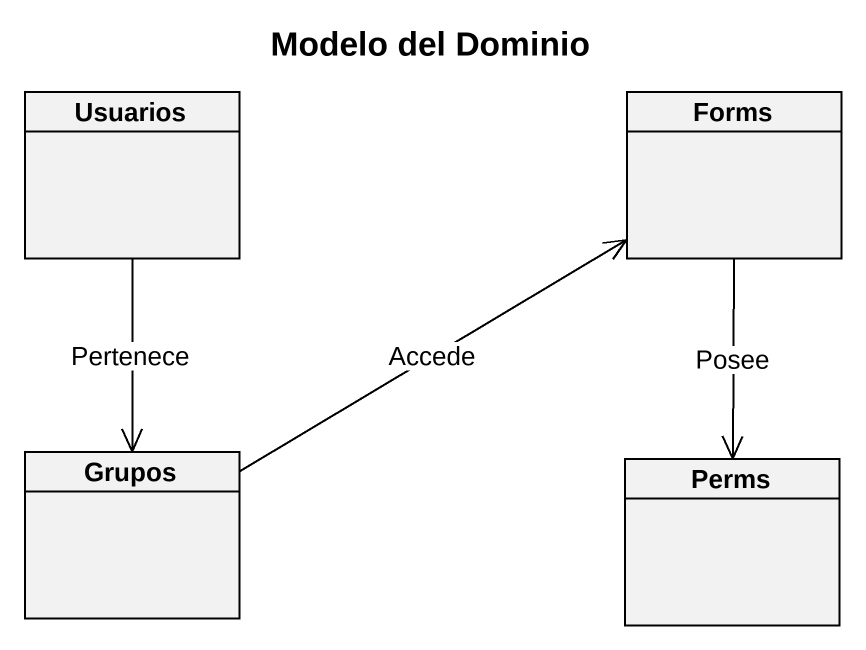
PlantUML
@startuml
title Modelo del Dominio
hide circle
hide empty members
class Usuarios
class Forms
class Grupos
class Perms
Usuarios --> Grupos : Pertenece
Forms --> Perms : Posee
Grupos -right-> Forms : Accede
@enduml
